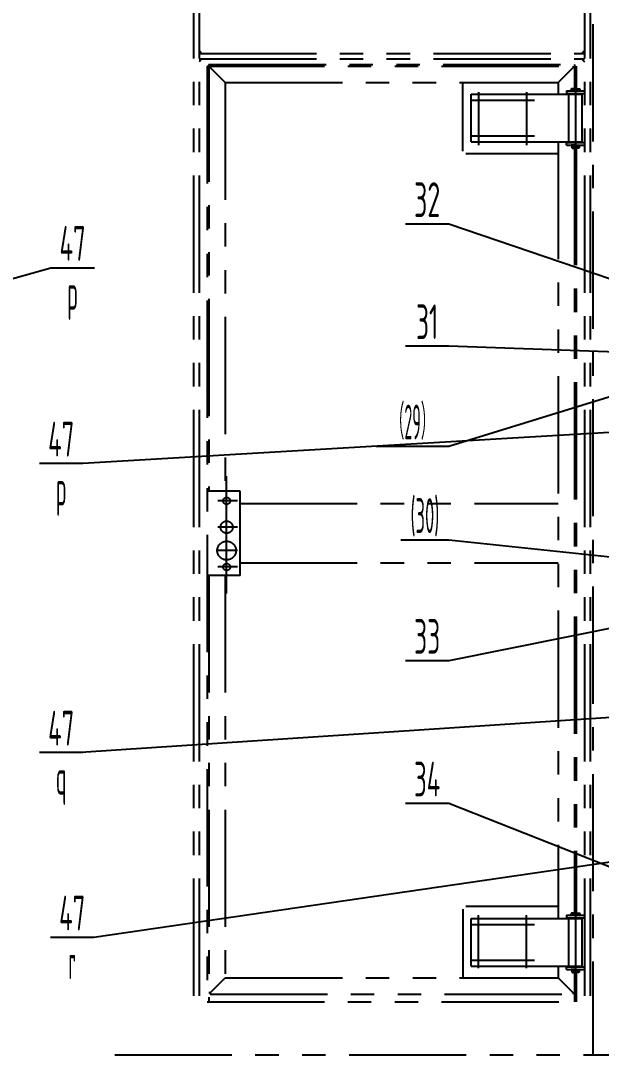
# Model space of a CAD drawing. Header units: millimetres. Extents: x 0 to 8400, y 0 to 5940.
# Drawn here: x 3396 to 4635, y 2513 to 4721 of the extents above; entities that cross this region are included whole.
import ezdxf
from ezdxf.enums import TextEntityAlignment as Align

# ---------------------------------------------------------------- set-up
doc = ezdxf.new("R2010")
doc.units = ezdxf.units.MM
doc.header["$LTSCALE"] = 200
doc.linetypes.add('G', pattern=[2, 1.25, -0.25, 0.25, -0.25])
doc.linetypes.add('K', pattern=[2.5, 1.25, -0.25, 0.25, -0.25, 0.25, -0.25])
for name, color, linetype in [('02', 1, 'Continuous'), ('05', 4, 'G'), ('07', 6, 'K'), ('11', 3, 'Continuous')]:
    doc.layers.add(name, color=color, linetype=linetype)
doc.styles.get("Standard").update_dxf_attribs({"font": 'isocp', "width": 0.707, "bigfont": 'intecad.shx'})

msp = doc.modelspace()

# ---------------------------------------------------------------- hatches: boundary and pattern name
at = {"layer": '07', "linetype": 'K'}
h = msp.add_hatch(color=6, dxfattribs=at)
h.paths.add_polyline_path([(3776.6, 4656.85), (3776.6, 4650.85), (3782.6, 4650.85)])
h.paths.add_polyline_path([(3776.6, 4638.85), (3776.6, 4632.85), (3782.6, 4638.85)])
h = msp.add_hatch(color=6, dxfattribs=at)
h.paths.add_polyline_path([(4598.6, 4656.85), (4598.6, 4650.85), (4592.6, 4650.85)])
h.paths.add_polyline_path([(4598.6, 4638.85), (4598.6, 4632.85), (4592.6, 4638.85)])

# ---------------------------------------------------------------- linework, layer by layer
at = {"layer": '02'}
for p, q in [((4309.53, 4286.37), (4216.53, 4286.37)), ((4869.28, 4095.63), (4309.53, 4286.37)), ((2076.85, 3804.22), (3460.05, 4193.27)), ((3460.05, 4193.27), (3553.05, 4193.27)), ((4309.53, 4025.93), (4216.53, 4025.93)), ((4881.04, 4006.01), (4309.53, 4025.93)), ((4901.6, 3994.62), (4309.53, 3812.16)), ((4873.04, 3855.22), (3528.74, 3775.46)), ((4309.53, 3812.16), (4154.34, 3812.16)), ((3528.74, 3775.46), (3435.74, 3775.46)), ((4309.53, 3612.27), (4206.84, 3612.27)), ((4865.52, 3553.1), (4309.53, 3612.27)), ((4871.36, 3467.72), (4309.53, 3354.49)), ((4309.53, 3354.49), (4216.53, 3354.49)), ((4729.65, 3238.28), (3523.85, 3158.71)), ((3528.74, 3158.71), (3435.74, 3158.71)), ((4309.53, 3050.02), (4216.53, 3050.02)), ((5017.36, 2770.89), (4309.53, 3050.02)), ((4780.64, 2943.35), (3552.21, 2764.29)), ((3552.21, 2764.29), (3459.21, 2764.29))]:
    msp.add_line(p, q, dxfattribs=at)
at = {"layer": '05', "color": 4, "linetype": 'G'}
for p, q in [((4616.6, 5113.05), (4616.6, 2512.85)), ((4579.6, 2818.83), (4579.6, 2687.52))]:
    msp.add_line(p, q, dxfattribs=at)
at = {"layer": '07', "color": 6, "linetype": 'K'}
for p, q in [((3764.6, 4890.11), (3764.6, 2612.85)), ((3776.6, 4890.11), (3776.6, 2612.85)), ((4598.6, 4890.11), (4598.6, 2612.85)), ((4610.6, 4890.11), (4610.6, 2612.85)), ((3776.6, 4656.85), (3782.6, 4650.85)), ((3776.6, 4650.85), (4598.6, 4650.85)), ((3776.6, 4638.85), (4598.6, 4638.85)), ((3782.6, 4638.85), (3776.6, 4632.85)), ((4598.6, 4656.85), (4592.6, 4650.85)), ((4592.6, 4638.85), (4598.6, 4632.85)), ((3793.75, 4623.35), (4580.75, 4623.35)), ((3793.75, 4623.35), (3793.75, 2626.85)), ((3797.25, 4626.85), (4577.25, 4626.85)), ((3797.25, 4626.85), (3797.25, 3716.85)), ((3797.25, 4620.35), (3800.25, 4620.35)), ((3800.25, 4623.35), (3800.25, 4620.35)), ((3800.25, 4620.35), (3832.25, 4588.35)), ((4542.25, 4588.35), (4574.25, 4620.35)), ((4574.25, 4623.35), (4574.25, 4620.35)), ((4577.25, 4620.35), (4574.25, 4620.35)), ((4577.25, 4626.85), (4577.25, 4574.84)), ((4580.75, 4623.35), (4580.75, 4574.84)), ((3832.05, 4588.35), (4542.45, 4588.35)), ((3832.25, 4588.35), (3832.25, 3716.85)), ((4339.25, 4442.34), (4339.25, 4588.35)), ((4542.25, 4588.35), (4542.25, 4563.81)), ((4560.6, 4570.84), (4598.6, 4570.84)), ((4560.6, 4570.84), (4560.6, 4564.84)), ((4579.6, 4574.84), (4571.35, 4574.84)), ((4571.38, 4571.34), (4579.6, 4571.34)), ((4579.6, 4577.83), (4579.6, 4446.52)), ((4579.6, 4574.84), (4587.85, 4574.84)), ((4587.81, 4571.34), (4579.6, 4571.34)), ((4356.75, 4563.81), (4593.6, 4563.81)), ((4356.75, 4461.81), (4356.75, 4563.81)), ((4357.47, 4550.84), (4491.83, 4550.84)), ((4372.75, 4568.08), (4372.75, 4454.81)), ((4372.75, 4568.08), (4372.75, 4454.81)), ((4474.75, 4568.08), (4474.75, 4454.81)), ((4474.75, 4568.08), (4474.75, 4454.81)), ((4560.6, 4564.84), (4598.6, 4564.84)), ((4564.6, 4564.84), (4564.6, 4563.84)), ((4565.6, 4461.84), (4565.6, 4563.84)), ((4571.6, 4563.84), (4571.6, 4564.84)), ((4587.6, 4563.84), (4587.6, 4564.84)), ((4593.6, 4461.84), (4593.6, 4563.84)), ((4356.75, 4461.81), (4593.6, 4461.81)), ((4357.47, 4474.81), (4491.83, 4474.81)), ((4542.25, 4461.81), (4542.25, 2804.84)), ((4560.6, 4460.84), (4598.6, 4460.84)), ((4560.6, 4454.84), (4560.6, 4460.84)), ((4564.6, 4461.84), (4564.6, 4460.84)), ((4560.6, 4454.84), (4571.6, 4454.84)), ((4579.6, 4454.84), (4569.93, 4454.84)), ((4569.93, 4454.84), (4569.93, 4453.84)), ((4569.93, 4453.84), (4579.6, 4453.84)), ((4571.6, 4453.84), (4571.6, 4450.34)), ((4571.6, 4450.34), (4587.6, 4450.34)), ((4571.6, 4450.34), (4572.46, 4448.84)), ((4572.25, 4454.84), (4572.25, 4453.84)), ((4572.46, 4448.84), (4579.6, 4448.84)), ((4577.25, 4448.84), (4577.25, 2815.84)), ((4579.6, 4454.84), (4589.27, 4454.84)), ((4589.27, 4453.84), (4579.6, 4453.84)), ((4586.73, 4448.84), (4579.6, 4448.84)), ((4580.75, 4448.84), (4580.75, 2815.84)), ((4587.6, 4450.34), (4586.73, 4448.84)), ((4586.95, 4454.84), (4586.95, 4453.84)), ((4587.6, 4454.84), (4598.6, 4454.84)), ((4587.6, 4453.84), (4587.6, 4450.34)), ((4589.27, 4454.84), (4589.27, 4453.84)), ((4542.25, 4436.34), (4345.25, 4436.34)), ((3835.23, 3498.57), (3835.23, 3749.3)), ((3863.75, 3716.85), (3793.75, 3716.85)), ((3863.75, 3536.85), (3863.75, 3716.85)), ((3858.39, 3695.85), (3816.25, 3695.85)), ((3863.75, 3690.35), (4542.25, 3690.35)), ((3858.39, 3639.85), (3816.25, 3639.85)), ((3858.39, 3589.85), (3816.25, 3589.85)), ((3858.39, 3554.85), (3816.25, 3554.85)), ((3863.75, 3563.35), (4542.25, 3563.35)), ((3863.75, 3536.85), (3793.75, 3536.85)), ((3797.25, 3536.85), (3797.25, 2626.85)), ((3832.25, 3536.85), (3832.25, 2678.35)), ((4542.25, 2830.35), (4345.25, 2830.35)), ((4339.25, 2824.35), (4339.25, 2678.35)), ((4356.75, 2804.84), (4593.6, 2804.84)), ((4356.75, 2702.84), (4356.75, 2804.84)), ((4372.75, 2698.58), (4372.75, 2811.85)), ((4474.75, 2698.58), (4474.75, 2811.85)), ((4560.6, 2811.84), (4598.6, 2811.84)), ((4560.6, 2811.84), (4560.6, 2805.84)), ((4560.6, 2805.84), (4598.6, 2805.84)), ((4564.6, 2805.84), (4564.6, 2804.84)), ((4565.6, 2702.84), (4565.6, 2804.84)), ((4579.6, 2815.84), (4571.35, 2815.84)), ((4571.38, 2812.34), (4579.6, 2812.34)), ((4571.6, 2804.84), (4571.6, 2805.84)), ((4579.6, 2815.84), (4587.85, 2815.84)), ((4587.81, 2812.34), (4579.6, 2812.34)), ((4587.6, 2804.84), (4587.6, 2805.84)), ((4593.6, 2702.84), (4593.6, 2804.84)), ((4357.47, 2791.84), (4491.83, 2791.84)), ((4357.47, 2715.84), (4491.83, 2715.84)), ((4356.75, 2702.84), (4593.6, 2702.84)), ((4542.25, 2702.84), (4542.25, 2678.35)), ((4560.6, 2701.84), (4598.6, 2701.84)), ((4560.6, 2695.84), (4560.6, 2701.84)), ((4560.6, 2695.84), (4571.6, 2695.84)), ((4564.6, 2702.84), (4564.6, 2701.84)), ((4569.93, 2695.84), (4569.93, 2694.84)), ((4579.6, 2695.84), (4569.93, 2695.84)), ((4569.93, 2694.84), (4579.6, 2694.84)), ((4571.6, 2694.84), (4571.6, 2691.34)), ((4572.25, 2695.84), (4572.25, 2694.84)), ((4579.6, 2695.84), (4589.27, 2695.84)), ((4589.27, 2694.84), (4579.6, 2694.84)), ((4586.95, 2695.84), (4586.95, 2694.84)), ((4587.6, 2695.84), (4598.6, 2695.84)), ((4587.6, 2694.84), (4587.6, 2691.34)), ((4589.27, 2695.84), (4589.27, 2694.84)), ((3800.25, 2646.35), (3832.25, 2678.35)), ((3832.25, 2678.35), (4542.25, 2678.35)), ((4574.25, 2646.35), (4542.25, 2678.35)), ((4571.6, 2691.34), (4572.46, 2689.84)), ((4571.6, 2691.34), (4587.6, 2691.34)), ((4572.46, 2689.84), (4579.6, 2689.84)), ((4577.25, 2689.84), (4577.25, 2626.85)), ((4586.73, 2689.84), (4579.6, 2689.84)), ((4580.75, 2689.84), (4580.75, 2626.85)), ((4587.6, 2691.34), (4586.73, 2689.84)), ((3800.25, 2646.35), (3797.25, 2646.35)), ((3800.25, 2646.35), (3800.25, 2643.35)), ((3800.25, 2643.35), (4574.25, 2643.35)), ((4574.25, 2646.35), (4577.25, 2646.35)), ((4574.25, 2646.35), (4574.25, 2643.35)), ((3793.75, 2626.85), (4580.75, 2626.85)), ((5846.38, 2512.85), (3554.81, 2512.85))]:
    msp.add_line(p, q, dxfattribs=at)
for centre, radius in [((3835.23, 3695.85), 7.5), ((3835.23, 3639.85), 13), ((3835.23, 3589.85), 20), ((3835.23, 3554.85), 7.5)]:
    msp.add_circle(centre, radius, dxfattribs=at)
for centre, radius, start, end in [((4571.38, 4573.09), 1.75, 91.22229, 270), ((4571.1, 4570.84), 0.5, 0, 90), ((4588.1, 4570.84), 0.5, 90, 180), ((4587.85, 4573.09), 1.75, 268.77761, 89.99997), ((4571.38, 2814.09), 1.75, 91.22229, 270), ((4571.1, 2811.84), 0.5, 0, 90), ((4588.1, 2811.84), 0.5, 90, 180), ((4587.85, 2814.09), 1.75, 268.77761, 89.99997)]:
    msp.add_arc(centre, radius, start, end, dxfattribs=at)

# ---------------------------------------------------------------- texts
at = {"layer": '11'}
for s, height, width, p, p2 in [('32', 74.246, 0.573679, (4235.13, 4301.37), (4290.93, 4301.37)), ('47', 74.246, 0.556706, (3478.65, 4208.27), (3534.45, 4208.27)), ('p', 74.25, 0.526103, (3495.1, 4104.03), (3518, 4104.03)), ('31', 74.246, 0.606, (4239.41, 4040.93), (4286.65, 4040.93)), ('（29）', 74.246, 0.40408, (4184.34, 3827.16), (4279.53, 3827.16)), ('47', 74.246, 0.556706, (3454.34, 3790.46), (3510.14, 3790.46)), ('p', 74.25, 0.526103, (3470.79, 3686.21), (3493.69, 3686.21)), ('(30)', 74.246, 0.404902, (4227.37, 3627.27), (4288.99, 3627.27)), ('33', 74.246, 0.581958, (4235.13, 3369.49), (4290.93, 3369.49)), ('47', 74.246, 0.556706, (3454.34, 3173.71), (3510.14, 3173.71)), ('34', 74.246, 0.556706, (4235.13, 3065.02), (4290.93, 3065.02)), ('q', 74.25, 0.560771, (3470.79, 3069.46), (3493.69, 3069.46)), ('47', 74.246, 0.556706, (3477.81, 2779.29), (3533.61, 2779.29)), ('r', 74.25, 0.471333, (3497.84, 2675.04), (3513.58, 2675.04))]:
    msp.add_text(s, height=height, dxfattribs=dict(at, width=width)).set_placement(p, p2, align=Align.FIT)

doc.saveas('drawing.dxf')
